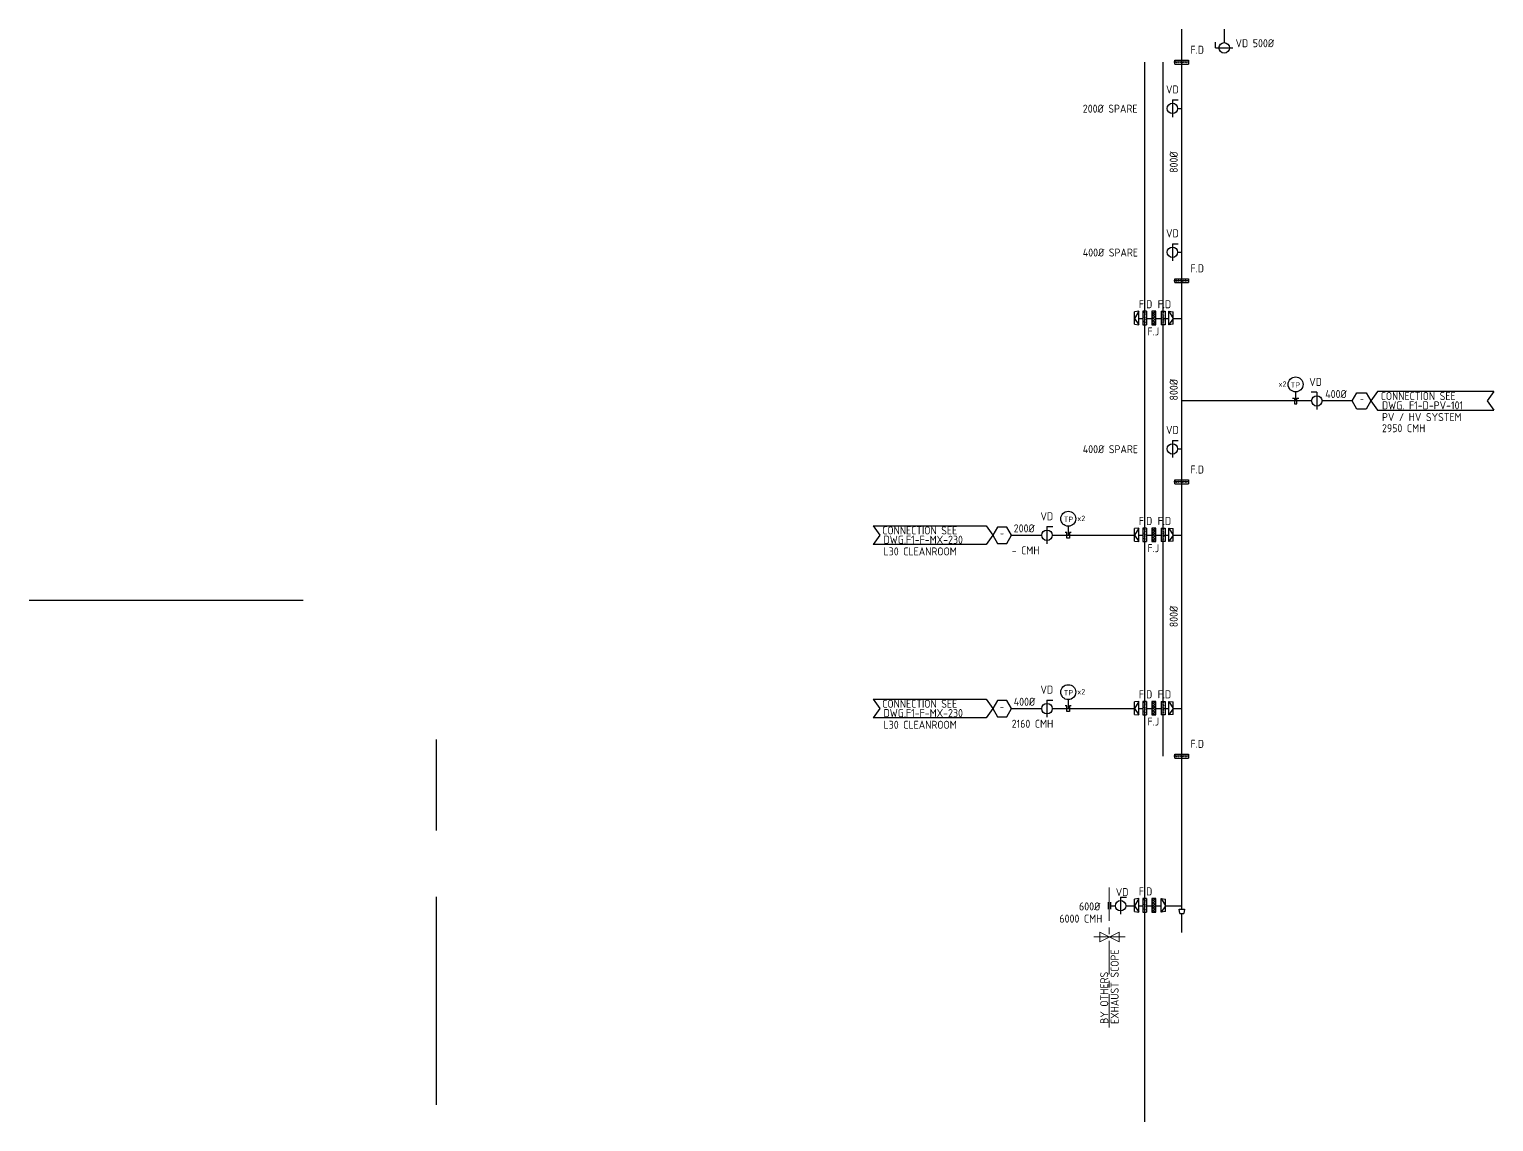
# Model space of a CAD drawing. Extents: x 41366 to 43040, y 84741 to 85507.
# Drawn here: x 42491 to 43040, y 84904 to 85313 of the extents above; entities that cross this region are included whole.
import ezdxf
from ezdxf.enums import TextEntityAlignment as Align

# ---------------------------------------------------------------- set-up
doc = ezdxf.new("R2010")
doc.units = 0
doc.header["$LTSCALE"] = 10
doc.linetypes.add('CENTER', pattern=[2, 1.25, -0.25, 0.25, -0.25])
for name, color, linetype in [('A-DETL-01', 1, 'Continuous'), ('DETL-TXT', 4, 'Continuous'), ('M-EX-VALVE', 2, 'Continuous'), ('M-GEX', 114, 'Continuous'), ('M6-CWTR-TEXT', 4, 'Continuous'), ('SL', 240, 'Continuous'), ('U-PV-VALVE', 3, 'Continuous')]:
    doc.layers.add(name, color=color, linetype=linetype)
doc.layers.add('g-ttlb', color=4, linetype='Continuous', lineweight=9)
doc.styles.add('AA-TXT', font='isocp.shx', dxfattribs={"bigfont": 'chineset.shx'})

msp = doc.modelspace()

# ---------------------------------------------------------------- hatches: boundary and pattern name
at = {"layer": 'M-EX-VALVE'}
h = msp.add_hatch(dxfattribs=at)
h.set_pattern_fill('ANSI37', color=256, scale=0.216, style=0)
h.set_pattern_definition([(45, (41078.7335, 83717.2816), (-0.48493383, 0.48493383), []), (135, (41078.7335, 83717.2816), (-0.48493383, -0.48493383), [])])
h.paths.add_polyline_path([(42912.257, 85207.652), (42912.257, 85202.563), (42913.759, 85202.563), (42913.759, 85207.652)])
h = msp.add_hatch(dxfattribs=at)
h.set_pattern_fill('ANSI37', color=256, scale=0.216, style=0)
h.set_pattern_definition([(45, (41078.7335, 83636.01195), (-0.48493383, 0.48493383), []), (135, (41078.7335, 83636.01195), (-0.48493383, -0.48493383), [])])
h.paths.add_polyline_path([(42912.257, 85126.383), (42912.257, 85121.293), (42913.759, 85121.293), (42913.759, 85126.383)])
h = msp.add_hatch(dxfattribs=at)
h.set_pattern_fill('ANSI37', color=256, scale=0.216, style=0)
h.set_pattern_definition([(45, (41078.7335, 83571.01195), (-0.48493383, 0.48493383), []), (135, (41078.7335, 83571.01195), (-0.48493383, -0.48493383), [])])
h.paths.add_polyline_path([(42912.257, 85061.383), (42912.257, 85056.293), (42913.759, 85056.293), (42913.759, 85061.383)])
h = msp.add_hatch(dxfattribs=at)
h.set_pattern_fill('ANSI37', color=256, scale=0.216, style=0)
h.set_pattern_definition([(45, (41078.7335, 83497.12475), (-0.48493383, 0.48493383), []), (135, (41078.7335, 83497.12475), (-0.48493383, -0.48493383), [])])
h.paths.add_polyline_path([(42912.257, 84987.496), (42912.257, 84982.406), (42913.759, 84982.406), (42913.759, 84987.496)])

# ---------------------------------------------------------------- linework, layer by layer
at = {"layer": 'A-DETL-01', "linetype": 'Continuous'}
for p, q in [((42909.531, 84903.782), (42909.531, 85301.047)), ((42916.485, 85040.816), (42916.485, 85301.047))]:
    msp.add_line(p, q, dxfattribs=at)
at = {"layer": 'DETL-TXT'}
for p, q in [((42996.875, 85177.534), (42994.375, 85174.034)), ((42994.375, 85174.034), (42996.875, 85170.534)), ((43040.404, 85177.534), (43037.904, 85174.034)), ((43037.904, 85174.034), (43040.404, 85170.534)), ((42807.707, 85127.159), (42810.207, 85123.659)), ((42850.099, 85127.159), (42852.599, 85123.659)), ((42810.207, 85123.659), (42807.707, 85120.159)), ((42852.599, 85123.659), (42850.099, 85120.159)), ((42807.707, 85062.159), (42810.207, 85058.659)), ((42810.207, 85058.659), (42807.707, 85055.159)), ((42850.099, 85062.159), (42852.599, 85058.659)), ((42852.599, 85058.659), (42850.099, 85055.159))]:
    msp.add_line(p, q, dxfattribs=at)
for points in [[(42994.375, 85174.034), (42992.625, 85171.003), (42989.125, 85171.003), (42987.375, 85174.034), (42989.125, 85177.065), (42992.625, 85177.065)], [(42852.599, 85123.659), (42854.349, 85120.628), (42857.849, 85120.628), (42859.599, 85123.659), (42857.849, 85126.69), (42854.349, 85126.69)], [(42852.599, 85058.659), (42854.349, 85055.628), (42857.849, 85055.628), (42859.599, 85058.659), (42857.849, 85061.69), (42854.349, 85061.69)]]:
    msp.add_lwpolyline(points, close=True, dxfattribs=at)
for points in [[(43040.404, 85177.534), (42996.875, 85177.534)], [(42996.875, 85170.534), (43040.404, 85170.534)], [(42807.707, 85127.159), (42850.099, 85127.159)], [(42850.099, 85120.159), (42807.707, 85120.159)], [(42807.707, 85062.159), (42850.099, 85062.159)], [(42850.099, 85055.159), (42807.707, 85055.159)]]:
    msp.add_lwpolyline(points, dxfattribs=at)
at = {"layer": 'g-ttlb', "linetype": 'CENTER'}
for p, q in [((42896.258, 84939.16), (42896.258, 84991.62)), ((42890.506, 84973.056), (42902.149, 84973.056))]:
    msp.add_line(p, q, dxfattribs=at)
at = {"layer": 'g-ttlb'}
msp.add_lwpolyline([(42899.927, 84974.856), (42892.727, 84971.256), (42892.727, 84974.856), (42899.927, 84971.256)], close=True, dxfattribs=at)
at = {"layer": 'M-EX-VALVE'}
for p, q in [((42926.056, 85301.047), (42920.405, 85301.047)), ((42920.824, 85301.773), (42925.914, 85301.773)), ((42920.824, 85300.321), (42920.824, 85301.773)), ((42920.824, 85300.321), (42925.914, 85300.321)), ((42921.084, 85301.318), (42921.539, 85300.776)), ((42921.917, 85300.82), (42922.459, 85301.275)), ((42922.858, 85301.318), (42923.312, 85300.776)), ((42923.69, 85300.82), (42924.232, 85301.275)), ((42925.158, 85300.776), (42924.704, 85301.318)), ((42925.914, 85301.773), (42925.914, 85300.321)), ((42926.056, 85219.108), (42920.405, 85219.108)), ((42920.824, 85219.834), (42925.914, 85219.834)), ((42920.824, 85218.383), (42920.824, 85219.834)), ((42920.824, 85218.383), (42925.914, 85218.383)), ((42921.084, 85219.379), (42921.539, 85218.837)), ((42921.917, 85218.881), (42922.459, 85219.336)), ((42922.858, 85219.379), (42923.312, 85218.837)), ((42923.69, 85218.881), (42924.232, 85219.336)), ((42925.158, 85218.837), (42924.704, 85219.379)), ((42925.914, 85219.834), (42925.914, 85218.383)), ((42908.805, 85207.652), (42908.805, 85202.563)), ((42910.257, 85207.652), (42908.805, 85207.652)), ((42909.26, 85207.392), (42909.802, 85206.937)), ((42909.531, 85202.42), (42909.531, 85208.071)), ((42910.257, 85207.652), (42910.257, 85202.563)), ((42915.759, 85207.652), (42915.759, 85202.563)), ((42915.759, 85207.652), (42917.211, 85207.652)), ((42916.756, 85207.392), (42916.214, 85206.937)), ((42916.485, 85202.42), (42916.485, 85208.071)), ((42917.211, 85207.652), (42917.211, 85202.563)), ((42908.805, 85202.563), (42910.257, 85202.563)), ((42909.26, 85205.619), (42909.802, 85205.164)), ((42909.802, 85203.318), (42909.26, 85203.773)), ((42909.758, 85206.56), (42909.304, 85206.018)), ((42909.758, 85204.786), (42909.304, 85204.244)), ((42917.211, 85202.563), (42915.759, 85202.563)), ((42916.756, 85205.619), (42916.214, 85205.164)), ((42916.214, 85203.318), (42916.756, 85203.773)), ((42916.257, 85206.56), (42916.712, 85206.018)), ((42916.257, 85204.786), (42916.712, 85204.244)), ((42964.976, 85175.093), (42965.644, 85175.093)), ((42965.644, 85175.093), (42965.644, 85172.974)), ((42966.111, 85177.42), (42966.111, 85174.034)), ((42966.578, 85172.974), (42966.578, 85175.093)), ((42966.578, 85175.093), (42967.296, 85175.093)), ((42965.644, 85172.974), (42966.578, 85172.974)), ((42926.056, 85143.676), (42920.405, 85143.676)), ((42920.824, 85144.402), (42925.914, 85144.402)), ((42920.824, 85142.95), (42920.824, 85144.402)), ((42920.824, 85142.95), (42925.914, 85142.95)), ((42921.084, 85143.947), (42921.539, 85143.405)), ((42921.917, 85143.449), (42922.459, 85143.904)), ((42922.858, 85143.947), (42923.312, 85143.405)), ((42923.69, 85143.449), (42924.232, 85143.904)), ((42925.158, 85143.405), (42924.704, 85143.947)), ((42925.914, 85144.402), (42925.914, 85142.95)), ((42880.396, 85124.718), (42879.678, 85124.718)), ((42880.396, 85122.6), (42880.396, 85124.718)), ((42880.863, 85127.046), (42880.863, 85123.659)), ((42881.997, 85124.718), (42881.33, 85124.718)), ((42881.33, 85124.718), (42881.33, 85122.6)), ((42908.805, 85126.383), (42908.805, 85121.293)), ((42910.257, 85126.383), (42908.805, 85126.383)), ((42909.26, 85126.123), (42909.802, 85125.668)), ((42909.758, 85125.29), (42909.304, 85124.748)), ((42909.531, 85121.15), (42909.531, 85126.802)), ((42910.257, 85126.383), (42910.257, 85121.293)), ((42915.759, 85126.383), (42915.759, 85121.293)), ((42915.759, 85126.383), (42917.211, 85126.383)), ((42916.756, 85126.123), (42916.214, 85125.668)), ((42916.257, 85125.29), (42916.712, 85124.748)), ((42916.485, 85121.15), (42916.485, 85126.802)), ((42917.211, 85126.383), (42917.211, 85121.293)), ((42881.33, 85122.6), (42880.396, 85122.6)), ((42908.805, 85121.293), (42910.257, 85121.293)), ((42909.26, 85124.349), (42909.802, 85123.894)), ((42909.802, 85122.048), (42909.26, 85122.503)), ((42909.758, 85123.516), (42909.304, 85122.974)), ((42917.211, 85121.293), (42915.759, 85121.293)), ((42916.756, 85124.349), (42916.214, 85123.894)), ((42916.214, 85122.048), (42916.756, 85122.503)), ((42916.257, 85123.516), (42916.712, 85122.974)), ((42880.396, 85059.718), (42879.678, 85059.718)), ((42880.396, 85057.6), (42880.396, 85059.718)), ((42880.863, 85062.046), (42880.863, 85058.659)), ((42881.997, 85059.718), (42881.33, 85059.718)), ((42881.33, 85059.718), (42881.33, 85057.6)), ((42908.805, 85061.383), (42908.805, 85056.293)), ((42910.257, 85061.383), (42908.805, 85061.383)), ((42909.26, 85061.123), (42909.802, 85060.668)), ((42909.26, 85059.349), (42909.802, 85058.894)), ((42909.758, 85060.29), (42909.304, 85059.748)), ((42909.531, 85056.15), (42909.531, 85061.802)), ((42910.257, 85061.383), (42910.257, 85056.293)), ((42915.759, 85061.383), (42915.759, 85056.293)), ((42915.759, 85061.383), (42917.211, 85061.383)), ((42916.756, 85061.123), (42916.214, 85060.668)), ((42916.756, 85059.349), (42916.214, 85058.894)), ((42916.257, 85060.29), (42916.712, 85059.748)), ((42916.485, 85056.15), (42916.485, 85061.802)), ((42917.211, 85061.383), (42917.211, 85056.293)), ((42881.33, 85057.6), (42880.396, 85057.6)), ((42908.805, 85056.293), (42910.257, 85056.293)), ((42909.802, 85057.048), (42909.26, 85057.503)), ((42909.758, 85058.516), (42909.304, 85057.974)), ((42917.211, 85056.293), (42915.759, 85056.293)), ((42916.214, 85057.048), (42916.756, 85057.503)), ((42916.257, 85058.516), (42916.712, 85057.974)), ((42926.056, 85040.816), (42920.405, 85040.816)), ((42920.824, 85041.542), (42925.914, 85041.542)), ((42920.824, 85040.091), (42920.824, 85041.542)), ((42920.824, 85040.091), (42925.914, 85040.091)), ((42921.084, 85041.087), (42921.539, 85040.546)), ((42921.917, 85040.589), (42922.459, 85041.044)), ((42922.858, 85041.087), (42923.312, 85040.546)), ((42923.69, 85040.589), (42924.232, 85041.044)), ((42925.158, 85040.546), (42924.704, 85041.087)), ((42925.914, 85041.542), (42925.914, 85040.091)), ((42908.805, 84987.496), (42908.805, 84982.406)), ((42910.257, 84987.496), (42908.805, 84987.496)), ((42909.26, 84987.235), (42909.802, 84986.781)), ((42909.531, 84982.263), (42909.531, 84987.914)), ((42910.257, 84987.496), (42910.257, 84982.406)), ((42895.788, 84986.13), (42895.788, 84983.413)), ((42896.669, 84986.13), (42896.669, 84983.413)), ((42908.805, 84982.406), (42910.257, 84982.406)), ((42909.26, 84985.462), (42909.802, 84985.007)), ((42909.802, 84983.161), (42909.26, 84983.616)), ((42909.758, 84986.403), (42909.304, 84985.861)), ((42909.758, 84984.629), (42909.304, 84984.087))]:
    msp.add_line(p, q, dxfattribs=at)
for points in [[(42912.257, 85207.652), (42912.257, 85202.563), (42913.759, 85202.563), (42913.759, 85207.652)], [(42912.257, 85126.383), (42912.257, 85121.293), (42913.759, 85121.293), (42913.759, 85126.383)], [(42912.257, 85061.383), (42912.257, 85056.293), (42913.759, 85056.293), (42913.759, 85061.383)], [(42912.257, 84987.496), (42912.257, 84982.406), (42913.759, 84982.406), (42913.759, 84987.496)]]:
    msp.add_lwpolyline(points, close=True, dxfattribs=at)
for centre in [(42966.111, 85180.22), (42880.863, 85129.846), (42880.863, 85064.846)]:
    msp.add_circle(centre, 2.8, dxfattribs=at)
for centre, start, end in [((42921.312, 85301.047), 0, 180), ((42921.312, 85301.047), 180, 0), ((42922.188, 85301.047), 90, 270), ((42922.188, 85301.047), 270, 90), ((42923.085, 85301.047), 0, 180), ((42923.085, 85301.047), 180, 0), ((42923.961, 85301.047), 90, 270), ((42923.961, 85301.047), 270, 90), ((42924.931, 85301.047), 0, 180), ((42924.931, 85301.047), 180, 0), ((42921.312, 85219.108), 0, 180), ((42921.312, 85219.108), 180, 0), ((42922.188, 85219.108), 90, 270), ((42922.188, 85219.108), 270, 90), ((42923.085, 85219.108), 0, 180), ((42923.085, 85219.108), 180, 0), ((42923.961, 85219.108), 90, 270), ((42923.961, 85219.108), 270, 90), ((42924.931, 85219.108), 0, 180), ((42924.931, 85219.108), 180, 0), ((42909.531, 85207.165), 90, 270), ((42909.531, 85207.165), 270, 90), ((42916.485, 85207.165), 90, 270), ((42916.485, 85207.165), 270, 90), ((42909.531, 85206.289), 0, 180), ((42909.531, 85206.289), 180, 0), ((42909.531, 85205.391), 90, 270), ((42909.531, 85204.515), 0, 180), ((42909.531, 85204.515), 180, 0), ((42909.531, 85203.545), 90, 270), ((42909.531, 85205.391), 270, 90), ((42909.531, 85203.545), 270, 90), ((42916.485, 85206.289), 0, 180), ((42916.485, 85206.289), 180, 0), ((42916.485, 85205.391), 90, 270), ((42916.485, 85204.515), 0, 180), ((42916.485, 85204.515), 180, 0), ((42916.485, 85203.545), 90, 270), ((42916.485, 85205.391), 270, 90), ((42916.485, 85203.545), 270, 90), ((42921.312, 85143.676), 0, 180), ((42921.312, 85143.676), 180, 0), ((42922.188, 85143.676), 90, 270), ((42922.188, 85143.676), 270, 90), ((42923.085, 85143.676), 0, 180), ((42923.085, 85143.676), 180, 0), ((42923.961, 85143.676), 90, 270), ((42923.961, 85143.676), 270, 90), ((42924.931, 85143.676), 0, 180), ((42924.931, 85143.676), 180, 0), ((42909.531, 85125.895), 90, 270), ((42909.531, 85125.019), 0, 180), ((42909.531, 85125.019), 180, 0), ((42909.531, 85125.895), 270, 90), ((42916.485, 85125.895), 90, 270), ((42916.485, 85125.019), 0, 180), ((42916.485, 85125.019), 180, 0), ((42916.485, 85125.895), 270, 90), ((42909.531, 85124.122), 90, 270), ((42909.531, 85123.245), 0, 180), ((42909.531, 85123.245), 180, 0), ((42909.531, 85122.276), 90, 270), ((42909.531, 85124.122), 270, 90), ((42909.531, 85122.276), 270, 90), ((42916.485, 85124.122), 90, 270), ((42916.485, 85123.245), 0, 180), ((42916.485, 85123.245), 180, 0), ((42916.485, 85122.276), 90, 270), ((42916.485, 85124.122), 270, 90), ((42916.485, 85122.276), 270, 90), ((42909.531, 85060.895), 90, 270), ((42909.531, 85060.019), 0, 180), ((42909.531, 85060.019), 180, 0), ((42909.531, 85059.122), 90, 270), ((42909.531, 85060.895), 270, 90), ((42909.531, 85059.122), 270, 90), ((42916.485, 85060.895), 90, 270), ((42916.485, 85060.019), 0, 180), ((42916.485, 85060.019), 180, 0), ((42916.485, 85059.122), 90, 270), ((42916.485, 85060.895), 270, 90), ((42916.485, 85059.122), 270, 90), ((42909.531, 85058.245), 0, 180), ((42909.531, 85058.245), 180, 0), ((42909.531, 85057.276), 90, 270), ((42909.531, 85057.276), 270, 90), ((42916.485, 85058.245), 0, 180), ((42916.485, 85058.245), 180, 0), ((42916.485, 85057.276), 90, 270), ((42916.485, 85057.276), 270, 90), ((42921.312, 85040.816), 0, 180), ((42921.312, 85040.816), 180, 0), ((42922.188, 85040.816), 90, 270), ((42922.188, 85040.816), 270, 90), ((42923.085, 85040.816), 0, 180), ((42923.085, 85040.816), 180, 0), ((42923.961, 85040.816), 90, 270), ((42923.961, 85040.816), 270, 90), ((42924.931, 85040.816), 0, 180), ((42924.931, 85040.816), 180, 0), ((42909.531, 84987.008), 90, 270), ((42909.531, 84986.132), 0, 180), ((42909.531, 84986.132), 180, 0), ((42909.531, 84985.234), 90, 270), ((42909.531, 84984.358), 0, 180), ((42909.531, 84984.358), 180, 0), ((42909.531, 84983.388), 90, 270), ((42909.531, 84987.008), 270, 90), ((42909.531, 84985.234), 270, 90), ((42909.531, 84983.388), 270, 90)]:
    msp.add_arc(centre, 0.0677, start, end, dxfattribs=at)
at = {"layer": 'M-GEX'}
for p, q in [((42923.487, 84983.46), (42923.487, 85313.377)), ((42939.352, 85313.377), (42939.352, 85308.369)), ((42921.872, 85283.705), (42923.487, 85283.705)), ((42921.872, 85229.762), (42923.487, 85229.762)), ((42907.381, 85207.652), (42905.759, 85207.432)), ((42907.381, 85207.652), (42905.759, 85204.928)), ((42905.759, 85202.783), (42905.759, 85207.432)), ((42907.381, 85202.563), (42907.381, 85207.652)), ((42918.635, 85207.652), (42920.257, 85207.432)), ((42918.635, 85207.652), (42920.257, 85204.928)), ((42918.635, 85202.563), (42918.635, 85207.652)), ((42920.257, 85202.783), (42920.257, 85207.432)), ((42905.759, 85204.928), (42907.381, 85202.563)), ((42905.759, 85202.783), (42907.381, 85202.563)), ((42907.381, 85204.928), (42908.805, 85204.928)), ((42910.257, 85204.928), (42912.257, 85204.928)), ((42913.593, 85204.928), (42915.759, 85204.928)), ((42916.485, 85204.928), (42918.635, 85204.928)), ((42920.257, 85204.928), (42918.635, 85202.563)), ((42920.257, 85202.783), (42918.635, 85202.563)), ((42920.257, 85204.928), (42923.487, 85204.928)), ((42972.119, 85174.034), (42923.487, 85174.034)), ((42987.375, 85174.034), (42976.037, 85174.034)), ((42921.872, 85156.026), (42923.487, 85156.026)), ((42907.381, 85126.383), (42905.759, 85126.163)), ((42907.381, 85126.383), (42905.759, 85123.659)), ((42905.759, 85121.513), (42905.759, 85126.163)), ((42907.381, 85121.293), (42907.381, 85126.383)), ((42918.635, 85126.383), (42920.257, 85126.163)), ((42918.635, 85126.383), (42920.257, 85123.659)), ((42918.635, 85121.293), (42918.635, 85126.383)), ((42920.257, 85121.513), (42920.257, 85126.163)), ((42859.599, 85123.659), (42870.937, 85123.659)), ((42874.854, 85123.659), (42905.759, 85123.659)), ((42905.759, 85123.659), (42907.381, 85121.293)), ((42905.759, 85121.513), (42907.381, 85121.293)), ((42907.381, 85123.659), (42908.805, 85123.659)), ((42910.257, 85123.659), (42912.257, 85123.659)), ((42913.593, 85123.659), (42915.759, 85123.659)), ((42916.485, 85123.659), (42918.635, 85123.659)), ((42920.257, 85123.659), (42918.635, 85121.293)), ((42920.257, 85121.513), (42918.635, 85121.293)), ((42920.257, 85123.659), (42923.487, 85123.659)), ((42491.285, 85099.39), (42594.017, 85099.39)), ((42859.599, 85058.659), (42870.937, 85058.659)), ((42874.854, 85058.659), (42905.759, 85058.659)), ((42907.381, 85061.383), (42905.759, 85061.163)), ((42907.381, 85061.383), (42905.759, 85058.659)), ((42905.759, 85056.513), (42905.759, 85061.163)), ((42905.759, 85058.659), (42907.381, 85056.293)), ((42907.381, 85056.293), (42907.381, 85061.383)), ((42907.381, 85058.659), (42908.805, 85058.659)), ((42910.257, 85058.659), (42912.257, 85058.659)), ((42913.593, 85058.659), (42915.759, 85058.659)), ((42916.485, 85058.659), (42918.635, 85058.659)), ((42918.635, 85061.383), (42920.257, 85061.163)), ((42918.635, 85061.383), (42920.257, 85058.659)), ((42918.635, 85056.293), (42918.635, 85061.383)), ((42920.257, 85058.659), (42918.635, 85056.293)), ((42920.257, 85056.513), (42920.257, 85061.163)), ((42920.257, 85058.659), (42923.487, 85058.659)), ((42905.759, 85056.513), (42907.381, 85056.293)), ((42920.257, 85056.513), (42918.635, 85056.293)), ((42907.381, 84987.496), (42905.759, 84987.276)), ((42907.381, 84987.496), (42905.759, 84984.772)), ((42905.759, 84982.626), (42905.759, 84987.276)), ((42907.381, 84982.406), (42907.381, 84987.496)), ((42915.765, 84987.496), (42917.388, 84987.276)), ((42915.765, 84987.496), (42917.388, 84984.772)), ((42915.765, 84982.406), (42915.765, 84987.496)), ((42917.388, 84982.626), (42917.388, 84987.276)), ((42896.669, 84984.772), (42898.543, 84984.772)), ((42902.46, 84984.772), (42905.759, 84984.772)), ((42905.759, 84984.772), (42907.381, 84982.406)), ((42905.759, 84982.626), (42907.381, 84982.406)), ((42907.381, 84984.772), (42908.805, 84984.772)), ((42910.257, 84984.772), (42912.257, 84984.772)), ((42913.593, 84984.772), (42915.759, 84984.772)), ((42917.388, 84984.772), (42915.765, 84982.406)), ((42917.388, 84982.626), (42915.765, 84982.406)), ((42917.388, 84984.772), (42923.487, 84984.772)), ((42922.738, 84981.838), (42922.518, 84983.46)), ((42922.518, 84983.46), (42924.455, 84983.46)), ((42922.738, 84981.838), (42924.235, 84981.838)), ((42923.487, 84974.719), (42923.487, 84981.838)), ((42924.455, 84983.46), (42924.235, 84981.838))]:
    msp.add_line(p, q, dxfattribs=at)
at = {"layer": 'SL'}
for p, q in [((42643.831, 85047.088), (42643.831, 85012.953)), ((42643.831, 84988.141), (42643.831, 84910.054))]:
    msp.add_line(p, q, dxfattribs=at)
at = {"layer": 'U-PV-VALVE'}
for p, q in [((42936.12, 85306.41), (42936.12, 85308.576)), ((42936.12, 85306.41), (42942.583, 85306.41)), ((42919.913, 85286.937), (42919.913, 85280.473)), ((42919.913, 85286.937), (42922.079, 85286.937)), ((42919.913, 85232.994), (42919.913, 85226.53)), ((42919.913, 85232.994), (42922.079, 85232.994)), ((42974.078, 85177.266), (42971.912, 85177.266)), ((42974.078, 85177.266), (42974.078, 85170.802)), ((42919.913, 85159.258), (42919.913, 85152.794)), ((42919.913, 85159.258), (42922.079, 85159.258)), ((42872.896, 85126.891), (42872.896, 85120.427)), ((42872.896, 85126.891), (42875.062, 85126.891)), ((42872.896, 85061.891), (42872.896, 85055.427)), ((42872.896, 85061.891), (42875.062, 85061.891)), ((42900.502, 84988.003), (42900.502, 84981.54)), ((42900.502, 84988.003), (42902.668, 84988.003))]:
    msp.add_line(p, q, dxfattribs=at)
for centre in [(42939.352, 85306.41), (42919.913, 85283.705), (42919.913, 85229.762), (42974.078, 85174.034), (42919.913, 85156.026), (42872.896, 85123.659), (42872.896, 85058.659), (42900.502, 84984.772)]:
    msp.add_circle(centre, 1.959, dxfattribs=at)

# ---------------------------------------------------------------- texts
at = {"layer": 'M-EX-VALVE', "style": 'AA-TXT'}
for s, p in [('x2', (42961.211, 85180.37)), ('TP', (42966.01, 85180.019))]:
    msp.add_text(s, height=2, rotation=360, dxfattribs=at).set_placement(p, align=Align.MIDDLE)
for s, p in [('TP', (42880.964, 85129.645)), ('x2', (42885.762, 85129.995)), ('TP', (42880.964, 85064.645)), ('x2', (42885.762, 85064.995))]:
    msp.add_text(s, height=2, dxfattribs=at).set_placement(p, align=Align.MIDDLE)
at = {"layer": 'M6-CWTR-TEXT', "style": 'AA-TXT'}
for s, p in [('F.D', (42926.703, 85304.192)), ('VD 500%%C', (42943.593, 85306.654)), ('VD', (42917.529, 85289.329)), ('200%%C SPARE', (42886.327, 85282.114)), ('VD', (42917.529, 85235.386)), ('400%%C SPARE', (42886.327, 85228.171)), ('F.D', (42926.703, 85222.254)), ('F.D', (42907.326, 85208.791)), ('F.D', (42914.394, 85208.791)), ('F.J', (42910.595, 85198.591)), ('VD', (42971.245, 85179.658)), ('400%%C', (42977.243, 85175.123)), ('CONNECTION SEE', (42998.042, 85174.368)), ('DWG. F1-D-PV-101', (42998.508, 85170.872)), ('PV / HV SYSTEM', (42998.508, 85166.487)), ('VD', (42917.529, 85161.65)), ('2950 CMH', (42998.508, 85162.301)), ('400%%C SPARE', (42886.327, 85154.435)), ('F.D', (42926.703, 85146.821)), ('VD', (42870.457, 85129.283)), ('F.D', (42907.326, 85127.522)), ('F.D', (42914.394, 85127.522)), ('CONNECTION SEE', (42811.139, 85123.993)), ('200%%C', (42860.43, 85124.748)), ('DWG.F1-F-MX-230', (42811.605, 85120.497)), ('L30 CLEANROOM', (42811.605, 85116.112)), ('- CMH', (42859.653, 85116.495)), ('F.J', (42910.595, 85117.321)), ('VD', (42870.457, 85064.283)), ('F.D', (42907.326, 85062.522)), ('F.D', (42914.394, 85062.522)), ('CONNECTION SEE', (42811.139, 85058.993)), ('400%%C', (42860.43, 85059.748)), ('DWG.F1-F-MX-230', (42811.605, 85055.497)), ('L30 CLEANROOM', (42811.605, 85051.112)), ('2160 CMH', (42859.653, 85051.495)), ('F.J', (42910.595, 85052.321)), ('F.D', (42926.703, 85043.962)), ('VD', (42898.683, 84988.37)), ('F.D', (42907.326, 84988.634)), ('600%%C', (42884.91, 84982.999)), ('6000 CMH', (42877.546, 84978.427))]:
    msp.add_text(s, height=3, dxfattribs=at).set_placement(p)
for p in [(42921.916, 85259.523), (42921.916, 85174.191), (42921.916, 85089.183)]:
    msp.add_text('800%%C', height=3, rotation=90, dxfattribs=at).set_placement(p)
for p in [(42990.968, 85174.302), (42856.005, 85123.927), (42856.005, 85058.927)]:
    msp.add_text('-', height=2.5, rotation=180, dxfattribs=at).set_placement(p, align=Align.MIDDLE)
for s, p in [('EXHAUST SCOPE', (42898.269, 84940.425)), ('BY OTHERS', (42894.375, 84940.484))]:
    msp.add_text(s, height=3, rotation=90, dxfattribs=at).set_placement(p, align=Align.MIDDLE_LEFT)

doc.saveas('drawing.dxf')
